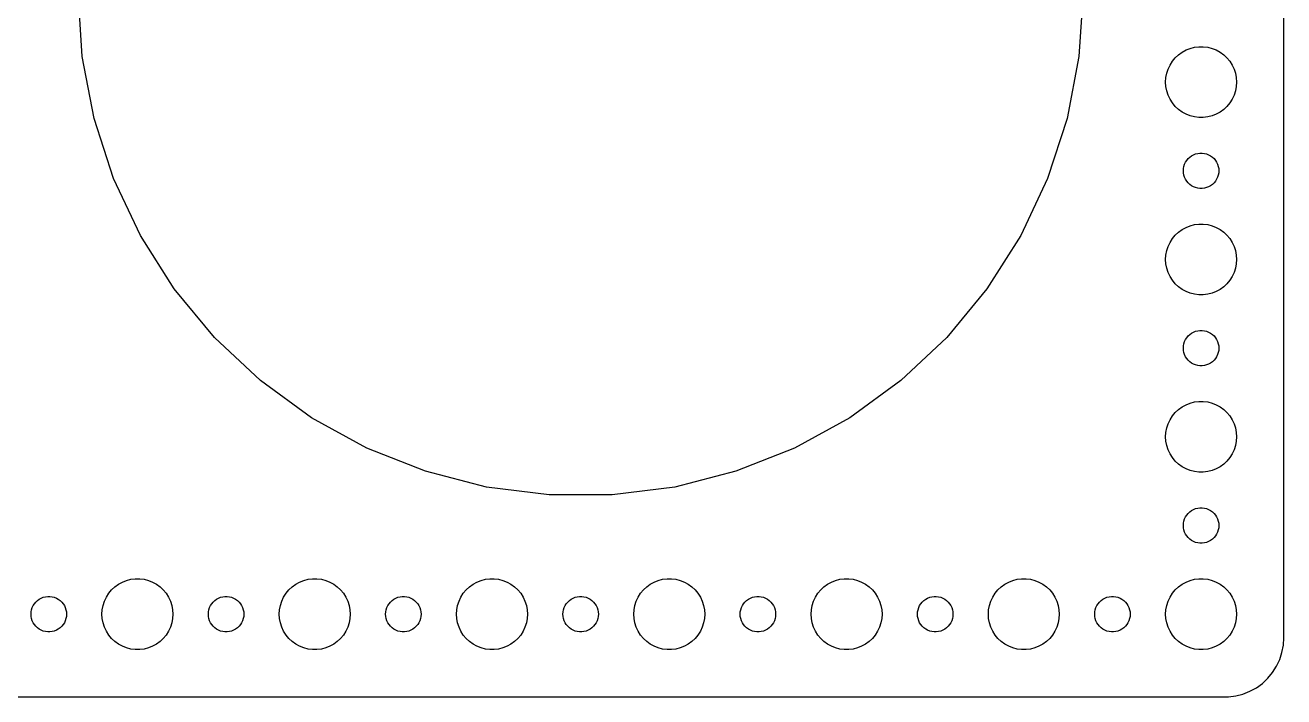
# Model space of a CAD drawing. Header units: metres. Extents: x -240 to 240, y -59 to 59.
# Drawn here: x 133 to 239.5, y -59.5 to -2.7 of the extents above; entities that cross this region are included whole.
import ezdxf

# ---------------------------------------------------------------- set-up
doc = ezdxf.new("R2010")
doc.units = ezdxf.units.M

msp = doc.modelspace()

# ---------------------------------------------------------------- linework, layer by layer
for p, q in [((239.5, -54.5), (239.5, 54.5)), ((137.835, -5.32666), (137.5, 0)), ((222.5, 0), (222.165, -5.32666)), ((230.313, -5.44635), (230.588, -5.18845)), ((230.588, -5.18845), (230.893, -4.96701)), ((230.893, -4.96701), (231.223, -4.78551)), ((231.223, -4.78551), (231.573, -4.64682)), ((231.573, -4.64682), (231.938, -4.55313)), ((231.938, -4.55313), (232.312, -4.50591)), ((232.312, -4.50591), (232.688, -4.50591)), ((232.688, -4.50591), (233.062, -4.55313)), ((233.062, -4.55313), (233.427, -4.64682)), ((233.427, -4.64682), (233.777, -4.78551)), ((233.777, -4.78551), (234.107, -4.96701)), ((234.107, -4.96701), (234.412, -5.18845)), ((234.412, -5.18845), (234.687, -5.44635)), ((138.835, -10.5693), (137.835, -5.32666)), ((222.165, -5.32666), (221.165, -10.5693)), ((229.711, -6.39561), (229.871, -6.05473)), ((229.871, -6.05473), (230.073, -5.73663)), ((230.073, -5.73663), (230.313, -5.44635)), ((234.687, -5.44635), (234.927, -5.73663)), ((234.927, -5.73663), (235.129, -6.05473)), ((235.129, -6.05473), (235.289, -6.39561)), ((229.5, -7.5), (229.524, -7.12399)), ((229.524, -7.12399), (229.594, -6.75392)), ((229.594, -6.75392), (229.711, -6.39561)), ((235.289, -6.39561), (235.406, -6.75392)), ((235.406, -6.75392), (235.476, -7.12399)), ((235.476, -7.12399), (235.5, -7.5)), ((229.524, -7.87599), (229.5, -7.5)), ((229.594, -8.24606), (229.524, -7.87599)), ((229.711, -8.60437), (229.594, -8.24606)), ((235.406, -8.24606), (235.289, -8.60437)), ((235.476, -7.87599), (235.406, -8.24606)), ((235.5, -7.5), (235.476, -7.87599)), ((229.871, -8.94525), (229.711, -8.60437)), ((230.073, -9.26335), (229.871, -8.94525)), ((230.313, -9.55363), (230.073, -9.26335)), ((230.588, -9.81154), (230.313, -9.55363)), ((234.687, -9.55363), (234.412, -9.81154)), ((234.927, -9.26335), (234.687, -9.55363)), ((235.129, -8.94525), (234.927, -9.26335)), ((235.289, -8.60437), (235.129, -8.94525)), ((140.484, -15.6453), (138.835, -10.5693)), ((221.165, -10.5693), (219.516, -15.6453)), ((230.893, -10.033), (230.588, -9.81154)), ((231.223, -10.2145), (230.893, -10.033)), ((231.573, -10.3532), (231.223, -10.2145)), ((231.938, -10.4469), (231.573, -10.3532)), ((232.312, -10.4941), (231.938, -10.4469)), ((232.688, -10.4941), (232.312, -10.4941)), ((233.062, -10.4469), (232.688, -10.4941)), ((233.427, -10.3532), (233.062, -10.4469)), ((233.777, -10.2145), (233.427, -10.3532)), ((234.107, -10.033), (233.777, -10.2145)), ((234.412, -9.81154), (234.107, -10.033)), ((231.407, -13.9732), (231.544, -13.8442)), ((231.544, -13.8442), (231.696, -13.7335)), ((231.696, -13.7335), (231.861, -13.6427)), ((231.861, -13.6427), (232.036, -13.5734)), ((232.036, -13.5734), (232.219, -13.5266)), ((232.219, -13.5266), (232.406, -13.5029)), ((232.406, -13.5029), (232.594, -13.5029)), ((232.594, -13.5029), (232.781, -13.5266)), ((232.781, -13.5266), (232.964, -13.5734)), ((232.964, -13.5734), (233.139, -13.6427)), ((233.139, -13.6427), (233.304, -13.7335)), ((233.304, -13.7335), (233.456, -13.8442)), ((233.456, -13.8442), (233.593, -13.9732)), ((231, -15), (231.012, -14.812)), ((231.012, -14.812), (231.047, -14.627)), ((231.047, -14.627), (231.105, -14.4478)), ((231.105, -14.4478), (231.186, -14.2774)), ((231.186, -14.2774), (231.286, -14.1183)), ((231.286, -14.1183), (231.407, -13.9732)), ((233.593, -13.9732), (233.714, -14.1183)), ((233.714, -14.1183), (233.814, -14.2774)), ((233.814, -14.2774), (233.895, -14.4478)), ((233.895, -14.4478), (233.953, -14.627)), ((233.953, -14.627), (233.988, -14.812)), ((233.988, -14.812), (234, -15)), ((142.757, -20.4745), (140.484, -15.6453)), ((219.516, -15.6453), (217.243, -20.4745)), ((231.012, -15.188), (231, -15)), ((231.047, -15.373), (231.012, -15.188)), ((231.105, -15.5522), (231.047, -15.373)), ((231.186, -15.7226), (231.105, -15.5522)), ((231.286, -15.8817), (231.186, -15.7226)), ((231.407, -16.0268), (231.286, -15.8817)), ((233.714, -15.8817), (233.593, -16.0268)), ((233.814, -15.7226), (233.714, -15.8817)), ((233.895, -15.5522), (233.814, -15.7226)), ((233.953, -15.373), (233.895, -15.5522)), ((233.988, -15.188), (233.953, -15.373)), ((234, -15), (233.988, -15.188)), ((231.544, -16.1558), (231.407, -16.0268)), ((231.696, -16.2665), (231.544, -16.1558)), ((231.861, -16.3572), (231.696, -16.2665)), ((232.036, -16.4266), (231.861, -16.3572)), ((232.219, -16.4734), (232.036, -16.4266)), ((232.406, -16.497), (232.219, -16.4734)), ((232.594, -16.497), (232.406, -16.497)), ((232.781, -16.4734), (232.594, -16.497)), ((232.964, -16.4266), (232.781, -16.4734)), ((233.139, -16.3572), (232.964, -16.4266)), ((233.304, -16.2665), (233.139, -16.3572)), ((233.456, -16.1558), (233.304, -16.2665)), ((233.593, -16.0268), (233.456, -16.1558)), ((230.313, -20.4464), (230.588, -20.1884)), ((230.588, -20.1884), (230.893, -19.967)), ((230.893, -19.967), (231.223, -19.7855)), ((231.223, -19.7855), (231.573, -19.6468)), ((231.573, -19.6468), (231.938, -19.5531)), ((231.938, -19.5531), (232.312, -19.5059)), ((232.312, -19.5059), (232.688, -19.5059)), ((232.688, -19.5059), (233.062, -19.5531)), ((233.062, -19.5531), (233.427, -19.6468)), ((233.427, -19.6468), (233.777, -19.7855)), ((233.777, -19.7855), (234.107, -19.967)), ((234.107, -19.967), (234.412, -20.1884)), ((234.412, -20.1884), (234.687, -20.4464)), ((145.617, -24.9809), (142.757, -20.4745)), ((217.243, -20.4745), (214.383, -24.9809)), ((229.711, -21.3956), (229.871, -21.0547)), ((229.871, -21.0547), (230.073, -20.7366)), ((230.073, -20.7366), (230.313, -20.4464)), ((234.687, -20.4464), (234.927, -20.7366)), ((234.927, -20.7366), (235.129, -21.0547)), ((235.129, -21.0547), (235.289, -21.3956)), ((229.5, -22.5), (229.524, -22.124)), ((229.524, -22.124), (229.594, -21.7539)), ((229.594, -21.7539), (229.711, -21.3956)), ((235.289, -21.3956), (235.406, -21.7539)), ((235.406, -21.7539), (235.476, -22.124)), ((235.476, -22.124), (235.5, -22.5)), ((229.524, -22.876), (229.5, -22.5)), ((229.594, -23.2461), (229.524, -22.876)), ((229.711, -23.6044), (229.594, -23.2461)), ((235.406, -23.2461), (235.289, -23.6044)), ((235.476, -22.876), (235.406, -23.2461)), ((235.5, -22.5), (235.476, -22.876)), ((229.871, -23.9453), (229.711, -23.6044)), ((230.073, -24.2634), (229.871, -23.9453)), ((230.313, -24.5536), (230.073, -24.2634)), ((234.927, -24.2634), (234.687, -24.5536)), ((235.129, -23.9453), (234.927, -24.2634)), ((235.289, -23.6044), (235.129, -23.9453)), ((149.019, -29.0932), (145.617, -24.9809)), ((214.383, -24.9809), (210.981, -29.0932)), ((230.588, -24.8115), (230.313, -24.5536)), ((230.893, -25.033), (230.588, -24.8115)), ((231.223, -25.2145), (230.893, -25.033)), ((231.573, -25.3532), (231.223, -25.2145)), ((231.938, -25.4469), (231.573, -25.3532)), ((232.312, -25.4941), (231.938, -25.4469)), ((232.688, -25.4941), (232.312, -25.4941)), ((233.062, -25.4469), (232.688, -25.4941)), ((233.427, -25.3532), (233.062, -25.4469)), ((233.777, -25.2145), (233.427, -25.3532)), ((234.107, -25.033), (233.777, -25.2145)), ((234.412, -24.8115), (234.107, -25.033)), ((234.687, -24.5536), (234.412, -24.8115)), ((231.544, -28.8442), (231.696, -28.7335)), ((231.696, -28.7335), (231.861, -28.6427)), ((231.861, -28.6427), (232.036, -28.5734)), ((232.036, -28.5734), (232.219, -28.5266)), ((232.219, -28.5266), (232.406, -28.503)), ((232.406, -28.503), (232.594, -28.503)), ((232.594, -28.503), (232.781, -28.5266)), ((232.781, -28.5266), (232.964, -28.5734)), ((232.964, -28.5734), (233.139, -28.6427)), ((233.139, -28.6427), (233.304, -28.7335)), ((233.304, -28.7335), (233.456, -28.8442)), ((152.909, -32.7468), (149.019, -29.0932)), ((210.981, -29.0932), (207.091, -32.7468)), ((231, -30), (231.012, -29.812)), ((231.012, -29.812), (231.047, -29.627)), ((231.047, -29.627), (231.105, -29.4478)), ((231.105, -29.4478), (231.186, -29.2774)), ((231.186, -29.2774), (231.286, -29.1183)), ((231.286, -29.1183), (231.407, -28.9732)), ((231.407, -28.9732), (231.544, -28.8442)), ((233.456, -28.8442), (233.593, -28.9732)), ((233.593, -28.9732), (233.714, -29.1183)), ((233.714, -29.1183), (233.814, -29.2774)), ((233.814, -29.2774), (233.895, -29.4478)), ((233.895, -29.4478), (233.953, -29.627)), ((233.953, -29.627), (233.988, -29.812)), ((233.988, -29.812), (234, -30)), ((231.012, -30.188), (231, -30)), ((231.047, -30.373), (231.012, -30.188)), ((231.105, -30.5522), (231.047, -30.373)), ((231.186, -30.7226), (231.105, -30.5522)), ((231.286, -30.8817), (231.186, -30.7226)), ((231.407, -31.0268), (231.286, -30.8817)), ((233.714, -30.8817), (233.593, -31.0268)), ((233.814, -30.7226), (233.714, -30.8817)), ((233.895, -30.5522), (233.814, -30.7226)), ((233.953, -30.373), (233.895, -30.5522)), ((233.988, -30.188), (233.953, -30.373)), ((234, -30), (233.988, -30.188)), ((231.544, -31.1558), (231.407, -31.0268)), ((231.696, -31.2665), (231.544, -31.1558)), ((231.861, -31.3572), (231.696, -31.2665)), ((232.036, -31.4266), (231.861, -31.3572)), ((232.219, -31.4734), (232.036, -31.4266)), ((232.406, -31.497), (232.219, -31.4734)), ((232.594, -31.497), (232.406, -31.497)), ((232.781, -31.4734), (232.594, -31.497)), ((232.964, -31.4266), (232.781, -31.4734)), ((233.139, -31.3572), (232.964, -31.4266)), ((233.304, -31.2665), (233.139, -31.3572)), ((233.456, -31.1558), (233.304, -31.2665)), ((233.593, -31.0268), (233.456, -31.1558)), ((157.227, -35.8839), (152.909, -32.7468)), ((207.091, -32.7468), (202.773, -35.8839)), ((230.588, -35.1885), (230.893, -34.967)), ((230.893, -34.967), (231.223, -34.7855)), ((231.223, -34.7855), (231.573, -34.6468)), ((231.573, -34.6468), (231.938, -34.5531)), ((231.938, -34.5531), (232.312, -34.5059)), ((232.312, -34.5059), (232.688, -34.5059)), ((232.688, -34.5059), (233.062, -34.5531)), ((233.062, -34.5531), (233.427, -34.6468)), ((233.427, -34.6468), (233.777, -34.7855)), ((233.777, -34.7855), (234.107, -34.967)), ((234.107, -34.967), (234.412, -35.1885)), ((161.904, -38.4551), (157.227, -35.8839)), ((202.773, -35.8839), (198.096, -38.4551)), ((229.711, -36.3956), (229.871, -36.0547)), ((229.871, -36.0547), (230.073, -35.7366)), ((230.073, -35.7366), (230.313, -35.4464)), ((230.313, -35.4464), (230.588, -35.1885)), ((234.412, -35.1885), (234.687, -35.4464)), ((234.687, -35.4464), (234.927, -35.7366)), ((234.927, -35.7366), (235.129, -36.0547)), ((235.129, -36.0547), (235.289, -36.3956)), ((229.5, -37.5), (229.524, -37.124)), ((229.524, -37.124), (229.594, -36.7539)), ((229.594, -36.7539), (229.711, -36.3956)), ((235.289, -36.3956), (235.406, -36.7539)), ((235.406, -36.7539), (235.476, -37.124)), ((235.476, -37.124), (235.5, -37.5)), ((229.524, -37.876), (229.5, -37.5)), ((229.594, -38.2461), (229.524, -37.876)), ((229.711, -38.6044), (229.594, -38.2461)), ((235.406, -38.2461), (235.289, -38.6044)), ((235.476, -37.876), (235.406, -38.2461)), ((235.5, -37.5), (235.476, -37.876)), ((166.867, -40.4199), (161.904, -38.4551)), ((198.096, -38.4551), (193.133, -40.4199)), ((229.871, -38.9453), (229.711, -38.6044)), ((230.073, -39.2634), (229.871, -38.9453)), ((230.313, -39.5536), (230.073, -39.2634)), ((234.927, -39.2634), (234.687, -39.5536)), ((235.129, -38.9453), (234.927, -39.2634)), ((235.289, -38.6044), (235.129, -38.9453)), ((172.036, -41.7472), (166.867, -40.4199)), ((193.133, -40.4199), (187.964, -41.7472)), ((230.588, -39.8115), (230.313, -39.5536)), ((230.893, -40.033), (230.588, -39.8115)), ((231.223, -40.2145), (230.893, -40.033)), ((231.573, -40.3532), (231.223, -40.2145)), ((231.938, -40.4469), (231.573, -40.3532)), ((232.312, -40.4941), (231.938, -40.4469)), ((233.062, -40.4469), (232.688, -40.4941)), ((233.427, -40.3532), (233.062, -40.4469)), ((233.777, -40.2145), (233.427, -40.3532)), ((234.107, -40.033), (233.777, -40.2145)), ((234.412, -39.8115), (234.107, -40.033)), ((234.687, -39.5536), (234.412, -39.8115)), ((232.688, -40.4941), (232.312, -40.4941)), ((177.331, -42.4161), (172.036, -41.7472)), ((182.669, -42.4161), (177.331, -42.4161)), ((187.964, -41.7472), (182.669, -42.4161)), ((231.696, -43.7335), (231.861, -43.6428)), ((231.861, -43.6428), (232.036, -43.5734)), ((232.036, -43.5734), (232.219, -43.5266)), ((232.219, -43.5266), (232.406, -43.503)), ((232.406, -43.503), (232.594, -43.503)), ((232.594, -43.503), (232.781, -43.5266)), ((232.781, -43.5266), (232.964, -43.5734)), ((232.964, -43.5734), (233.139, -43.6428)), ((233.139, -43.6428), (233.304, -43.7335)), ((231.012, -44.812), (231.047, -44.627)), ((231.047, -44.627), (231.105, -44.4478)), ((231.105, -44.4478), (231.186, -44.2774)), ((231.186, -44.2774), (231.286, -44.1183)), ((231.286, -44.1183), (231.407, -43.9732)), ((231.407, -43.9732), (231.544, -43.8442)), ((231.544, -43.8442), (231.696, -43.7335)), ((233.304, -43.7335), (233.456, -43.8442)), ((233.456, -43.8442), (233.593, -43.9732)), ((233.593, -43.9732), (233.714, -44.1183)), ((233.714, -44.1183), (233.814, -44.2774)), ((233.814, -44.2774), (233.895, -44.4478)), ((233.895, -44.4478), (233.953, -44.627)), ((233.953, -44.627), (233.988, -44.812)), ((231, -45), (231.012, -44.812)), ((231.012, -45.188), (231, -45)), ((231.047, -45.373), (231.012, -45.188)), ((231.105, -45.5522), (231.047, -45.373)), ((231.186, -45.7226), (231.105, -45.5522)), ((231.286, -45.8817), (231.186, -45.7226)), ((233.814, -45.7226), (233.714, -45.8817)), ((233.895, -45.5522), (233.814, -45.7226)), ((233.953, -45.373), (233.895, -45.5522)), ((233.988, -45.188), (233.953, -45.373)), ((233.988, -44.812), (234, -45)), ((234, -45), (233.988, -45.188)), ((231.407, -46.0268), (231.286, -45.8817)), ((231.544, -46.1558), (231.407, -46.0268)), ((231.696, -46.2665), (231.544, -46.1558)), ((231.861, -46.3572), (231.696, -46.2665)), ((232.036, -46.4266), (231.861, -46.3572)), ((232.219, -46.4734), (232.036, -46.4266)), ((232.406, -46.497), (232.219, -46.4734)), ((232.594, -46.497), (232.406, -46.497)), ((232.781, -46.4734), (232.594, -46.497)), ((232.964, -46.4266), (232.781, -46.4734)), ((233.139, -46.3572), (232.964, -46.4266)), ((233.304, -46.2665), (233.139, -46.3572)), ((233.456, -46.1558), (233.304, -46.2665)), ((233.593, -46.0268), (233.456, -46.1558)), ((233.714, -45.8817), (233.593, -46.0268)), ((140.588, -50.1885), (140.893, -49.967)), ((140.893, -49.967), (141.223, -49.7855)), ((141.223, -49.7855), (141.573, -49.6468)), ((141.573, -49.6468), (141.938, -49.5531)), ((141.938, -49.5531), (142.312, -49.5059)), ((142.312, -49.5059), (142.688, -49.5059)), ((142.688, -49.5059), (143.062, -49.5531)), ((143.062, -49.5531), (143.427, -49.6468)), ((143.427, -49.6468), (143.777, -49.7855)), ((143.777, -49.7855), (144.107, -49.967)), ((144.107, -49.967), (144.412, -50.1885)), ((155.588, -50.1885), (155.893, -49.967)), ((155.893, -49.967), (156.223, -49.7855)), ((156.223, -49.7855), (156.573, -49.6468)), ((156.573, -49.6468), (156.938, -49.5531)), ((156.938, -49.5531), (157.312, -49.5059)), ((157.312, -49.5059), (157.688, -49.5059)), ((157.688, -49.5059), (158.062, -49.5531)), ((158.062, -49.5531), (158.427, -49.6468)), ((158.427, -49.6468), (158.777, -49.7855)), ((158.777, -49.7855), (159.107, -49.967)), ((159.107, -49.967), (159.412, -50.1885)), ((170.588, -50.1885), (170.893, -49.967)), ((170.893, -49.967), (171.223, -49.7855)), ((171.223, -49.7855), (171.573, -49.6468)), ((171.573, -49.6468), (171.938, -49.5531)), ((171.938, -49.5531), (172.312, -49.5059)), ((172.312, -49.5059), (172.688, -49.5059)), ((172.688, -49.5059), (173.062, -49.5531)), ((173.062, -49.5531), (173.427, -49.6468)), ((173.427, -49.6468), (173.777, -49.7855)), ((173.777, -49.7855), (174.107, -49.967)), ((174.107, -49.967), (174.412, -50.1885)), ((185.588, -50.1885), (185.893, -49.967)), ((185.893, -49.967), (186.223, -49.7855)), ((186.223, -49.7855), (186.573, -49.6468)), ((186.573, -49.6468), (186.938, -49.5531)), ((186.938, -49.5531), (187.312, -49.5059)), ((187.312, -49.5059), (187.688, -49.5059)), ((187.688, -49.5059), (188.062, -49.5531)), ((188.062, -49.5531), (188.427, -49.6468)), ((188.427, -49.6468), (188.777, -49.7855)), ((188.777, -49.7855), (189.107, -49.967)), ((189.107, -49.967), (189.412, -50.1885)), ((200.588, -50.1885), (200.893, -49.967)), ((200.893, -49.967), (201.223, -49.7855)), ((201.223, -49.7855), (201.573, -49.6468)), ((201.573, -49.6468), (201.938, -49.5531)), ((201.938, -49.5531), (202.312, -49.5059)), ((202.312, -49.5059), (202.688, -49.5059)), ((202.688, -49.5059), (203.062, -49.5531)), ((203.062, -49.5531), (203.427, -49.6468)), ((203.427, -49.6468), (203.777, -49.7855)), ((203.777, -49.7855), (204.107, -49.967)), ((204.107, -49.967), (204.412, -50.1885)), ((215.588, -50.1885), (215.893, -49.967)), ((215.893, -49.967), (216.223, -49.7855)), ((216.223, -49.7855), (216.573, -49.6468)), ((216.573, -49.6468), (216.938, -49.5531)), ((216.938, -49.5531), (217.312, -49.5059)), ((217.312, -49.5059), (217.688, -49.5059)), ((217.688, -49.5059), (218.062, -49.5531)), ((218.062, -49.5531), (218.427, -49.6468)), ((218.427, -49.6468), (218.777, -49.7855)), ((218.777, -49.7855), (219.107, -49.967)), ((219.107, -49.967), (219.412, -50.1885)), ((230.588, -50.1885), (230.893, -49.967)), ((230.893, -49.967), (231.223, -49.7855)), ((231.223, -49.7855), (231.573, -49.6468)), ((231.573, -49.6468), (231.938, -49.5531)), ((231.938, -49.5531), (232.312, -49.5059)), ((232.312, -49.5059), (232.688, -49.5059)), ((232.688, -49.5059), (233.062, -49.5531)), ((233.062, -49.5531), (233.427, -49.6468)), ((233.427, -49.6468), (233.777, -49.7855)), ((233.777, -49.7855), (234.107, -49.967)), ((234.107, -49.967), (234.412, -50.1885)), ((134.361, -51.1428), (134.536, -51.0734)), ((134.536, -51.0734), (134.719, -51.0266)), ((134.719, -51.0266), (134.906, -51.003)), ((134.906, -51.003), (135.094, -51.003)), ((135.094, -51.003), (135.281, -51.0266)), ((135.281, -51.0266), (135.464, -51.0734)), ((135.464, -51.0734), (135.639, -51.1428)), ((139.711, -51.3956), (139.871, -51.0547)), ((139.871, -51.0547), (140.073, -50.7366)), ((140.073, -50.7366), (140.313, -50.4464)), ((140.313, -50.4464), (140.588, -50.1885)), ((144.412, -50.1885), (144.687, -50.4464)), ((144.687, -50.4464), (144.927, -50.7366)), ((144.927, -50.7366), (145.129, -51.0547)), ((145.129, -51.0547), (145.289, -51.3956)), ((149.361, -51.1428), (149.536, -51.0734)), ((149.536, -51.0734), (149.719, -51.0266)), ((149.719, -51.0266), (149.906, -51.003)), ((149.906, -51.003), (150.094, -51.003)), ((150.094, -51.003), (150.281, -51.0266)), ((150.281, -51.0266), (150.464, -51.0734)), ((150.464, -51.0734), (150.639, -51.1428)), ((154.711, -51.3956), (154.871, -51.0547)), ((154.871, -51.0547), (155.073, -50.7366)), ((155.073, -50.7366), (155.313, -50.4464)), ((155.313, -50.4464), (155.588, -50.1885)), ((159.412, -50.1885), (159.687, -50.4464)), ((159.687, -50.4464), (159.927, -50.7366)), ((159.927, -50.7366), (160.129, -51.0547)), ((160.129, -51.0547), (160.289, -51.3956)), ((164.361, -51.1428), (164.536, -51.0734)), ((164.536, -51.0734), (164.719, -51.0266)), ((164.719, -51.0266), (164.906, -51.003)), ((164.906, -51.003), (165.094, -51.003)), ((165.094, -51.003), (165.281, -51.0266)), ((165.281, -51.0266), (165.464, -51.0734)), ((165.464, -51.0734), (165.639, -51.1428)), ((169.711, -51.3956), (169.871, -51.0547)), ((169.871, -51.0547), (170.073, -50.7366)), ((170.073, -50.7366), (170.313, -50.4464)), ((170.313, -50.4464), (170.588, -50.1885)), ((174.412, -50.1885), (174.687, -50.4464)), ((174.687, -50.4464), (174.927, -50.7366)), ((174.927, -50.7366), (175.129, -51.0547)), ((175.129, -51.0547), (175.289, -51.3956)), ((179.361, -51.1428), (179.536, -51.0734)), ((179.536, -51.0734), (179.719, -51.0266)), ((179.719, -51.0266), (179.906, -51.003)), ((179.906, -51.003), (180.094, -51.003)), ((180.094, -51.003), (180.281, -51.0266)), ((180.281, -51.0266), (180.464, -51.0734)), ((180.464, -51.0734), (180.639, -51.1428)), ((184.711, -51.3956), (184.871, -51.0547)), ((184.871, -51.0547), (185.073, -50.7366)), ((185.073, -50.7366), (185.313, -50.4464)), ((185.313, -50.4464), (185.588, -50.1885)), ((189.412, -50.1885), (189.687, -50.4464)), ((189.687, -50.4464), (189.927, -50.7366)), ((189.927, -50.7366), (190.129, -51.0547)), ((190.129, -51.0547), (190.289, -51.3956)), ((194.361, -51.1428), (194.536, -51.0734)), ((194.536, -51.0734), (194.719, -51.0266)), ((194.719, -51.0266), (194.906, -51.003)), ((194.906, -51.003), (195.094, -51.003)), ((195.094, -51.003), (195.281, -51.0266)), ((195.281, -51.0266), (195.464, -51.0734)), ((195.464, -51.0734), (195.639, -51.1428)), ((199.711, -51.3956), (199.871, -51.0547)), ((199.871, -51.0547), (200.073, -50.7366)), ((200.073, -50.7366), (200.313, -50.4464)), ((200.313, -50.4464), (200.588, -50.1885)), ((204.412, -50.1885), (204.687, -50.4464)), ((204.687, -50.4464), (204.927, -50.7366)), ((204.927, -50.7366), (205.129, -51.0547)), ((205.129, -51.0547), (205.289, -51.3956)), ((209.361, -51.1428), (209.536, -51.0734)), ((209.536, -51.0734), (209.719, -51.0266)), ((209.719, -51.0266), (209.906, -51.003)), ((209.906, -51.003), (210.094, -51.003)), ((210.094, -51.003), (210.281, -51.0266)), ((210.281, -51.0266), (210.464, -51.0734)), ((210.464, -51.0734), (210.639, -51.1428)), ((214.711, -51.3956), (214.871, -51.0547)), ((214.871, -51.0547), (215.073, -50.7366)), ((215.073, -50.7366), (215.313, -50.4464)), ((215.313, -50.4464), (215.588, -50.1885)), ((219.412, -50.1885), (219.687, -50.4464)), ((219.687, -50.4464), (219.927, -50.7366)), ((219.927, -50.7366), (220.129, -51.0547)), ((220.129, -51.0547), (220.289, -51.3956)), ((224.361, -51.1428), (224.536, -51.0734)), ((224.536, -51.0734), (224.719, -51.0266)), ((224.719, -51.0266), (224.906, -51.003)), ((224.906, -51.003), (225.094, -51.003)), ((225.094, -51.003), (225.281, -51.0266)), ((225.281, -51.0266), (225.464, -51.0734)), ((225.464, -51.0734), (225.639, -51.1428)), ((229.711, -51.3956), (229.871, -51.0547)), ((229.871, -51.0547), (230.073, -50.7366)), ((230.073, -50.7366), (230.313, -50.4464)), ((230.313, -50.4464), (230.588, -50.1885)), ((234.412, -50.1885), (234.687, -50.4464)), ((234.687, -50.4464), (234.927, -50.7366)), ((234.927, -50.7366), (235.129, -51.0547)), ((235.129, -51.0547), (235.289, -51.3956)), ((133.512, -52.312), (133.547, -52.127)), ((133.547, -52.127), (133.605, -51.9478)), ((133.605, -51.9478), (133.686, -51.7774)), ((133.686, -51.7774), (133.786, -51.6183)), ((133.786, -51.6183), (133.907, -51.4732)), ((133.907, -51.4732), (134.044, -51.3442)), ((134.044, -51.3442), (134.196, -51.2335)), ((134.196, -51.2335), (134.361, -51.1428)), ((135.639, -51.1428), (135.804, -51.2335)), ((135.804, -51.2335), (135.956, -51.3442)), ((135.956, -51.3442), (136.093, -51.4732)), ((136.093, -51.4732), (136.214, -51.6183)), ((136.214, -51.6183), (136.314, -51.7774)), ((136.314, -51.7774), (136.395, -51.9478)), ((136.395, -51.9478), (136.453, -52.127)), ((136.453, -52.127), (136.488, -52.312)), ((139.5, -52.5), (139.524, -52.124)), ((139.524, -52.124), (139.594, -51.7539)), ((139.594, -51.7539), (139.711, -51.3956)), ((145.289, -51.3956), (145.406, -51.7539)), ((145.406, -51.7539), (145.476, -52.124)), ((145.476, -52.124), (145.5, -52.5)), ((148.512, -52.312), (148.547, -52.127)), ((148.547, -52.127), (148.605, -51.9478)), ((148.605, -51.9478), (148.686, -51.7774)), ((148.686, -51.7774), (148.786, -51.6183)), ((148.786, -51.6183), (148.907, -51.4732)), ((148.907, -51.4732), (149.044, -51.3442)), ((149.044, -51.3442), (149.196, -51.2335)), ((149.196, -51.2335), (149.361, -51.1428)), ((150.639, -51.1428), (150.804, -51.2335)), ((150.804, -51.2335), (150.956, -51.3442)), ((150.956, -51.3442), (151.093, -51.4732)), ((151.093, -51.4732), (151.214, -51.6183)), ((151.214, -51.6183), (151.314, -51.7774)), ((151.314, -51.7774), (151.395, -51.9478)), ((151.395, -51.9478), (151.453, -52.127)), ((151.453, -52.127), (151.488, -52.312)), ((154.5, -52.5), (154.524, -52.124)), ((154.524, -52.124), (154.594, -51.7539)), ((154.594, -51.7539), (154.711, -51.3956)), ((160.289, -51.3956), (160.406, -51.7539)), ((160.406, -51.7539), (160.476, -52.124)), ((160.476, -52.124), (160.5, -52.5)), ((163.512, -52.312), (163.547, -52.127)), ((163.547, -52.127), (163.605, -51.9478)), ((163.605, -51.9478), (163.686, -51.7774)), ((163.686, -51.7774), (163.786, -51.6183)), ((163.786, -51.6183), (163.907, -51.4732)), ((163.907, -51.4732), (164.044, -51.3442)), ((164.044, -51.3442), (164.196, -51.2335)), ((164.196, -51.2335), (164.361, -51.1428)), ((165.639, -51.1428), (165.804, -51.2335)), ((165.804, -51.2335), (165.956, -51.3442)), ((165.956, -51.3442), (166.093, -51.4732)), ((166.093, -51.4732), (166.214, -51.6183)), ((166.214, -51.6183), (166.314, -51.7774)), ((166.314, -51.7774), (166.395, -51.9478)), ((166.395, -51.9478), (166.453, -52.127)), ((166.453, -52.127), (166.488, -52.312)), ((169.5, -52.5), (169.524, -52.124)), ((169.524, -52.124), (169.594, -51.7539)), ((169.594, -51.7539), (169.711, -51.3956)), ((175.289, -51.3956), (175.406, -51.7539)), ((175.406, -51.7539), (175.476, -52.124)), ((175.476, -52.124), (175.5, -52.5)), ((178.512, -52.312), (178.547, -52.127)), ((178.547, -52.127), (178.605, -51.9478)), ((178.605, -51.9478), (178.686, -51.7774)), ((178.686, -51.7774), (178.786, -51.6183)), ((178.786, -51.6183), (178.907, -51.4732)), ((178.907, -51.4732), (179.044, -51.3442)), ((179.044, -51.3442), (179.196, -51.2335)), ((179.196, -51.2335), (179.361, -51.1428)), ((180.639, -51.1428), (180.804, -51.2335)), ((180.804, -51.2335), (180.956, -51.3442)), ((180.956, -51.3442), (181.093, -51.4732)), ((181.093, -51.4732), (181.214, -51.6183)), ((181.214, -51.6183), (181.314, -51.7774)), ((181.314, -51.7774), (181.395, -51.9478)), ((181.395, -51.9478), (181.453, -52.127)), ((181.453, -52.127), (181.488, -52.312)), ((184.5, -52.5), (184.524, -52.124)), ((184.524, -52.124), (184.594, -51.7539)), ((184.594, -51.7539), (184.711, -51.3956)), ((190.289, -51.3956), (190.406, -51.7539)), ((190.406, -51.7539), (190.476, -52.124)), ((190.476, -52.124), (190.5, -52.5)), ((193.512, -52.312), (193.547, -52.127)), ((193.547, -52.127), (193.605, -51.9478)), ((193.605, -51.9478), (193.686, -51.7774)), ((193.686, -51.7774), (193.786, -51.6183)), ((193.786, -51.6183), (193.907, -51.4732)), ((193.907, -51.4732), (194.044, -51.3442)), ((194.044, -51.3442), (194.196, -51.2335)), ((194.196, -51.2335), (194.361, -51.1428)), ((195.639, -51.1428), (195.804, -51.2335)), ((195.804, -51.2335), (195.956, -51.3442)), ((195.956, -51.3442), (196.093, -51.4732)), ((196.093, -51.4732), (196.214, -51.6183)), ((196.214, -51.6183), (196.314, -51.7774)), ((196.314, -51.7774), (196.395, -51.9478)), ((196.395, -51.9478), (196.453, -52.127)), ((196.453, -52.127), (196.488, -52.312)), ((199.5, -52.5), (199.524, -52.124)), ((199.524, -52.124), (199.594, -51.7539)), ((199.594, -51.7539), (199.711, -51.3956)), ((205.289, -51.3956), (205.406, -51.7539)), ((205.406, -51.7539), (205.476, -52.124)), ((205.476, -52.124), (205.5, -52.5)), ((208.512, -52.312), (208.547, -52.127)), ((208.547, -52.127), (208.605, -51.9478)), ((208.605, -51.9478), (208.686, -51.7774)), ((208.686, -51.7774), (208.786, -51.6183)), ((208.786, -51.6183), (208.907, -51.4732)), ((208.907, -51.4732), (209.044, -51.3442)), ((209.044, -51.3442), (209.196, -51.2335)), ((209.196, -51.2335), (209.361, -51.1428)), ((210.639, -51.1428), (210.804, -51.2335)), ((210.804, -51.2335), (210.956, -51.3442)), ((210.956, -51.3442), (211.093, -51.4732)), ((211.093, -51.4732), (211.214, -51.6183)), ((211.214, -51.6183), (211.314, -51.7774)), ((211.314, -51.7774), (211.395, -51.9478)), ((211.395, -51.9478), (211.453, -52.127)), ((211.453, -52.127), (211.488, -52.312)), ((214.5, -52.5), (214.524, -52.124)), ((214.524, -52.124), (214.594, -51.7539)), ((214.594, -51.7539), (214.711, -51.3956)), ((220.289, -51.3956), (220.406, -51.7539)), ((220.406, -51.7539), (220.476, -52.124)), ((220.476, -52.124), (220.5, -52.5)), ((223.512, -52.312), (223.547, -52.127)), ((223.547, -52.127), (223.605, -51.9478)), ((223.605, -51.9478), (223.686, -51.7774)), ((223.686, -51.7774), (223.786, -51.6183)), ((223.786, -51.6183), (223.907, -51.4732)), ((223.907, -51.4732), (224.044, -51.3442)), ((224.044, -51.3442), (224.196, -51.2335)), ((224.196, -51.2335), (224.361, -51.1428)), ((225.639, -51.1428), (225.804, -51.2335)), ((225.804, -51.2335), (225.956, -51.3442)), ((225.956, -51.3442), (226.093, -51.4732)), ((226.093, -51.4732), (226.214, -51.6183)), ((226.214, -51.6183), (226.314, -51.7774)), ((226.314, -51.7774), (226.395, -51.9478)), ((226.395, -51.9478), (226.453, -52.127)), ((226.453, -52.127), (226.488, -52.312)), ((229.5, -52.5), (229.524, -52.124)), ((229.524, -52.124), (229.594, -51.7539)), ((229.594, -51.7539), (229.711, -51.3956)), ((235.289, -51.3956), (235.406, -51.7539)), ((235.406, -51.7539), (235.476, -52.124)), ((235.476, -52.124), (235.5, -52.5)), ((133.5, -52.5), (133.512, -52.312)), ((133.512, -52.688), (133.5, -52.5)), ((133.547, -52.873), (133.512, -52.688)), ((133.605, -53.0522), (133.547, -52.873)), ((133.686, -53.2226), (133.605, -53.0522)), ((133.786, -53.3817), (133.686, -53.2226)), ((136.314, -53.2226), (136.214, -53.3817)), ((136.395, -53.0522), (136.314, -53.2226)), ((136.453, -52.873), (136.395, -53.0522)), ((136.488, -52.688), (136.453, -52.873)), ((136.488, -52.312), (136.5, -52.5)), ((136.5, -52.5), (136.488, -52.688)), ((139.524, -52.876), (139.5, -52.5)), ((139.594, -53.2461), (139.524, -52.876)), ((139.711, -53.6044), (139.594, -53.2461)), ((145.406, -53.2461), (145.289, -53.6044)), ((145.476, -52.876), (145.406, -53.2461)), ((145.5, -52.5), (145.476, -52.876)), ((148.5, -52.5), (148.512, -52.312)), ((148.512, -52.688), (148.5, -52.5)), ((148.547, -52.873), (148.512, -52.688)), ((148.605, -53.0522), (148.547, -52.873)), ((148.686, -53.2226), (148.605, -53.0522)), ((148.786, -53.3817), (148.686, -53.2226)), ((151.314, -53.2226), (151.214, -53.3817)), ((151.395, -53.0522), (151.314, -53.2226)), ((151.453, -52.873), (151.395, -53.0522)), ((151.488, -52.688), (151.453, -52.873)), ((151.488, -52.312), (151.5, -52.5)), ((151.5, -52.5), (151.488, -52.688)), ((154.524, -52.876), (154.5, -52.5)), ((154.594, -53.2461), (154.524, -52.876)), ((154.711, -53.6044), (154.594, -53.2461)), ((160.406, -53.2461), (160.289, -53.6044)), ((160.476, -52.876), (160.406, -53.2461)), ((160.5, -52.5), (160.476, -52.876)), ((163.5, -52.5), (163.512, -52.312)), ((163.512, -52.688), (163.5, -52.5)), ((163.547, -52.873), (163.512, -52.688)), ((163.605, -53.0522), (163.547, -52.873)), ((163.686, -53.2226), (163.605, -53.0522)), ((163.786, -53.3817), (163.686, -53.2226)), ((166.314, -53.2226), (166.214, -53.3817)), ((166.395, -53.0522), (166.314, -53.2226)), ((166.453, -52.873), (166.395, -53.0522)), ((166.488, -52.688), (166.453, -52.873)), ((166.488, -52.312), (166.5, -52.5)), ((166.5, -52.5), (166.488, -52.688)), ((169.524, -52.876), (169.5, -52.5)), ((169.594, -53.2461), (169.524, -52.876)), ((169.711, -53.6044), (169.594, -53.2461)), ((175.406, -53.2461), (175.289, -53.6044)), ((175.476, -52.876), (175.406, -53.2461)), ((175.5, -52.5), (175.476, -52.876)), ((178.5, -52.5), (178.512, -52.312)), ((178.512, -52.688), (178.5, -52.5)), ((178.547, -52.873), (178.512, -52.688)), ((178.605, -53.0522), (178.547, -52.873)), ((178.686, -53.2226), (178.605, -53.0522)), ((178.786, -53.3817), (178.686, -53.2226)), ((181.314, -53.2226), (181.214, -53.3817)), ((181.395, -53.0522), (181.314, -53.2226)), ((181.453, -52.873), (181.395, -53.0522)), ((181.488, -52.688), (181.453, -52.873)), ((181.488, -52.312), (181.5, -52.5)), ((181.5, -52.5), (181.488, -52.688)), ((184.524, -52.876), (184.5, -52.5)), ((184.594, -53.2461), (184.524, -52.876)), ((184.711, -53.6044), (184.594, -53.2461)), ((190.406, -53.2461), (190.289, -53.6044)), ((190.476, -52.876), (190.406, -53.2461)), ((190.5, -52.5), (190.476, -52.876)), ((193.5, -52.5), (193.512, -52.312)), ((193.512, -52.688), (193.5, -52.5)), ((193.547, -52.873), (193.512, -52.688)), ((193.605, -53.0522), (193.547, -52.873)), ((193.686, -53.2226), (193.605, -53.0522)), ((193.786, -53.3817), (193.686, -53.2226)), ((196.314, -53.2226), (196.214, -53.3817)), ((196.395, -53.0522), (196.314, -53.2226)), ((196.453, -52.873), (196.395, -53.0522)), ((196.488, -52.688), (196.453, -52.873)), ((196.488, -52.312), (196.5, -52.5)), ((196.5, -52.5), (196.488, -52.688)), ((199.524, -52.876), (199.5, -52.5)), ((199.594, -53.2461), (199.524, -52.876)), ((199.711, -53.6044), (199.594, -53.2461)), ((205.406, -53.2461), (205.289, -53.6044)), ((205.476, -52.876), (205.406, -53.2461)), ((205.5, -52.5), (205.476, -52.876)), ((208.5, -52.5), (208.512, -52.312)), ((208.512, -52.688), (208.5, -52.5)), ((208.547, -52.873), (208.512, -52.688)), ((208.605, -53.0522), (208.547, -52.873)), ((208.686, -53.2226), (208.605, -53.0522)), ((208.786, -53.3817), (208.686, -53.2226)), ((211.314, -53.2226), (211.214, -53.3817)), ((211.395, -53.0522), (211.314, -53.2226)), ((211.453, -52.873), (211.395, -53.0522)), ((211.488, -52.688), (211.453, -52.873)), ((211.488, -52.312), (211.5, -52.5)), ((211.5, -52.5), (211.488, -52.688)), ((214.524, -52.876), (214.5, -52.5)), ((214.594, -53.2461), (214.524, -52.876)), ((214.711, -53.6044), (214.594, -53.2461)), ((220.406, -53.2461), (220.289, -53.6044)), ((220.476, -52.876), (220.406, -53.2461)), ((220.5, -52.5), (220.476, -52.876)), ((223.5, -52.5), (223.512, -52.312)), ((223.512, -52.688), (223.5, -52.5)), ((223.547, -52.873), (223.512, -52.688)), ((223.605, -53.0522), (223.547, -52.873)), ((223.686, -53.2226), (223.605, -53.0522)), ((223.786, -53.3817), (223.686, -53.2226)), ((226.314, -53.2226), (226.214, -53.3817)), ((226.395, -53.0522), (226.314, -53.2226)), ((226.453, -52.873), (226.395, -53.0522)), ((226.488, -52.688), (226.453, -52.873)), ((226.488, -52.312), (226.5, -52.5)), ((226.5, -52.5), (226.488, -52.688)), ((229.524, -52.876), (229.5, -52.5)), ((229.594, -53.2461), (229.524, -52.876)), ((229.711, -53.6044), (229.594, -53.2461)), ((235.406, -53.2461), (235.289, -53.6044)), ((235.476, -52.876), (235.406, -53.2461)), ((235.5, -52.5), (235.476, -52.876)), ((133.907, -53.5268), (133.786, -53.3817)), ((134.044, -53.6558), (133.907, -53.5268)), ((134.196, -53.7665), (134.044, -53.6558)), ((134.361, -53.8572), (134.196, -53.7665)), ((134.536, -53.9266), (134.361, -53.8572)), ((134.719, -53.9734), (134.536, -53.9266)), ((134.906, -53.997), (134.719, -53.9734)), ((135.094, -53.997), (134.906, -53.997)), ((135.281, -53.9734), (135.094, -53.997)), ((135.464, -53.9266), (135.281, -53.9734)), ((135.639, -53.8572), (135.464, -53.9266)), ((135.804, -53.7665), (135.639, -53.8572)), ((135.956, -53.6558), (135.804, -53.7665)), ((136.093, -53.5268), (135.956, -53.6558)), ((136.214, -53.3817), (136.093, -53.5268)), ((139.871, -53.9453), (139.711, -53.6044)), ((140.073, -54.2634), (139.871, -53.9453)), ((140.313, -54.5536), (140.073, -54.2634)), ((144.927, -54.2634), (144.687, -54.5536)), ((145.129, -53.9453), (144.927, -54.2634)), ((145.289, -53.6044), (145.129, -53.9453)), ((148.907, -53.5268), (148.786, -53.3817)), ((149.044, -53.6558), (148.907, -53.5268)), ((149.196, -53.7665), (149.044, -53.6558)), ((149.361, -53.8572), (149.196, -53.7665)), ((149.536, -53.9266), (149.361, -53.8572)), ((149.719, -53.9734), (149.536, -53.9266)), ((149.906, -53.997), (149.719, -53.9734)), ((150.094, -53.997), (149.906, -53.997)), ((150.281, -53.9734), (150.094, -53.997)), ((150.464, -53.9266), (150.281, -53.9734)), ((150.639, -53.8572), (150.464, -53.9266)), ((150.804, -53.7665), (150.639, -53.8572)), ((150.956, -53.6558), (150.804, -53.7665)), ((151.093, -53.5268), (150.956, -53.6558)), ((151.214, -53.3817), (151.093, -53.5268)), ((154.871, -53.9453), (154.711, -53.6044)), ((155.073, -54.2634), (154.871, -53.9453)), ((155.313, -54.5536), (155.073, -54.2634)), ((159.927, -54.2634), (159.687, -54.5536)), ((160.129, -53.9453), (159.927, -54.2634)), ((160.289, -53.6044), (160.129, -53.9453)), ((163.907, -53.5268), (163.786, -53.3817)), ((164.044, -53.6558), (163.907, -53.5268)), ((164.196, -53.7665), (164.044, -53.6558)), ((164.361, -53.8572), (164.196, -53.7665)), ((164.536, -53.9266), (164.361, -53.8572)), ((164.719, -53.9734), (164.536, -53.9266)), ((164.906, -53.997), (164.719, -53.9734)), ((165.094, -53.997), (164.906, -53.997)), ((165.281, -53.9734), (165.094, -53.997)), ((165.464, -53.9266), (165.281, -53.9734)), ((165.639, -53.8572), (165.464, -53.9266)), ((165.804, -53.7665), (165.639, -53.8572)), ((165.956, -53.6558), (165.804, -53.7665)), ((166.093, -53.5268), (165.956, -53.6558)), ((166.214, -53.3817), (166.093, -53.5268)), ((169.871, -53.9453), (169.711, -53.6044)), ((170.073, -54.2634), (169.871, -53.9453)), ((170.313, -54.5536), (170.073, -54.2634)), ((174.927, -54.2634), (174.687, -54.5536)), ((175.129, -53.9453), (174.927, -54.2634)), ((175.289, -53.6044), (175.129, -53.9453)), ((178.907, -53.5268), (178.786, -53.3817)), ((179.044, -53.6558), (178.907, -53.5268)), ((179.196, -53.7665), (179.044, -53.6558)), ((179.361, -53.8572), (179.196, -53.7665)), ((179.536, -53.9266), (179.361, -53.8572)), ((179.719, -53.9734), (179.536, -53.9266)), ((179.906, -53.997), (179.719, -53.9734)), ((180.094, -53.997), (179.906, -53.997)), ((180.281, -53.9734), (180.094, -53.997)), ((180.464, -53.9266), (180.281, -53.9734)), ((180.639, -53.8572), (180.464, -53.9266)), ((180.804, -53.7665), (180.639, -53.8572)), ((180.956, -53.6558), (180.804, -53.7665)), ((181.093, -53.5268), (180.956, -53.6558)), ((181.214, -53.3817), (181.093, -53.5268)), ((184.871, -53.9453), (184.711, -53.6044)), ((185.073, -54.2634), (184.871, -53.9453)), ((185.313, -54.5536), (185.073, -54.2634)), ((189.927, -54.2634), (189.687, -54.5536)), ((190.129, -53.9453), (189.927, -54.2634)), ((190.289, -53.6044), (190.129, -53.9453)), ((193.907, -53.5268), (193.786, -53.3817)), ((194.044, -53.6558), (193.907, -53.5268)), ((194.196, -53.7665), (194.044, -53.6558)), ((194.361, -53.8572), (194.196, -53.7665)), ((194.536, -53.9266), (194.361, -53.8572)), ((194.719, -53.9734), (194.536, -53.9266)), ((194.906, -53.997), (194.719, -53.9734)), ((195.094, -53.997), (194.906, -53.997)), ((195.281, -53.9734), (195.094, -53.997)), ((195.464, -53.9266), (195.281, -53.9734)), ((195.639, -53.8572), (195.464, -53.9266)), ((195.804, -53.7665), (195.639, -53.8572)), ((195.956, -53.6558), (195.804, -53.7665)), ((196.093, -53.5268), (195.956, -53.6558)), ((196.214, -53.3817), (196.093, -53.5268)), ((199.871, -53.9453), (199.711, -53.6044)), ((200.073, -54.2634), (199.871, -53.9453)), ((200.313, -54.5536), (200.073, -54.2634)), ((204.927, -54.2634), (204.687, -54.5536)), ((205.129, -53.9453), (204.927, -54.2634)), ((205.289, -53.6044), (205.129, -53.9453)), ((208.907, -53.5268), (208.786, -53.3817)), ((209.044, -53.6558), (208.907, -53.5268)), ((209.196, -53.7665), (209.044, -53.6558)), ((209.361, -53.8572), (209.196, -53.7665)), ((209.536, -53.9266), (209.361, -53.8572)), ((209.719, -53.9734), (209.536, -53.9266)), ((209.906, -53.997), (209.719, -53.9734)), ((210.094, -53.997), (209.906, -53.997)), ((210.281, -53.9734), (210.094, -53.997)), ((210.464, -53.9266), (210.281, -53.9734)), ((210.639, -53.8572), (210.464, -53.9266)), ((210.804, -53.7665), (210.639, -53.8572)), ((210.956, -53.6558), (210.804, -53.7665)), ((211.093, -53.5268), (210.956, -53.6558)), ((211.214, -53.3817), (211.093, -53.5268)), ((214.871, -53.9453), (214.711, -53.6044)), ((215.073, -54.2634), (214.871, -53.9453)), ((215.313, -54.5536), (215.073, -54.2634)), ((219.927, -54.2634), (219.687, -54.5536)), ((220.129, -53.9453), (219.927, -54.2634)), ((220.289, -53.6044), (220.129, -53.9453)), ((223.907, -53.5268), (223.786, -53.3817)), ((224.044, -53.6558), (223.907, -53.5268)), ((224.196, -53.7665), (224.044, -53.6558)), ((224.361, -53.8572), (224.196, -53.7665)), ((224.536, -53.9266), (224.361, -53.8572)), ((224.719, -53.9734), (224.536, -53.9266)), ((224.906, -53.997), (224.719, -53.9734)), ((225.094, -53.997), (224.906, -53.997)), ((225.281, -53.9734), (225.094, -53.997)), ((225.464, -53.9266), (225.281, -53.9734)), ((225.639, -53.8572), (225.464, -53.9266)), ((225.804, -53.7665), (225.639, -53.8572)), ((225.956, -53.6558), (225.804, -53.7665)), ((226.093, -53.5268), (225.956, -53.6558)), ((226.214, -53.3817), (226.093, -53.5268)), ((229.871, -53.9453), (229.711, -53.6044)), ((230.073, -54.2634), (229.871, -53.9453)), ((230.313, -54.5536), (230.073, -54.2634)), ((234.927, -54.2634), (234.687, -54.5536)), ((235.129, -53.9453), (234.927, -54.2634)), ((235.289, -53.6044), (235.129, -53.9453)), ((140.588, -54.8115), (140.313, -54.5536)), ((140.893, -55.033), (140.588, -54.8115)), ((141.223, -55.2145), (140.893, -55.033)), ((141.573, -55.3532), (141.223, -55.2145)), ((141.938, -55.4469), (141.573, -55.3532)), ((143.427, -55.3532), (143.062, -55.4469)), ((143.777, -55.2145), (143.427, -55.3532)), ((144.107, -55.033), (143.777, -55.2145)), ((144.412, -54.8115), (144.107, -55.033)), ((144.687, -54.5536), (144.412, -54.8115)), ((155.588, -54.8115), (155.313, -54.5536)), ((155.893, -55.033), (155.588, -54.8115)), ((156.223, -55.2145), (155.893, -55.033)), ((156.573, -55.3532), (156.223, -55.2145)), ((156.938, -55.4469), (156.573, -55.3532)), ((158.427, -55.3532), (158.062, -55.4469)), ((158.777, -55.2145), (158.427, -55.3532)), ((159.107, -55.033), (158.777, -55.2145)), ((159.412, -54.8115), (159.107, -55.033)), ((159.687, -54.5536), (159.412, -54.8115)), ((170.588, -54.8115), (170.313, -54.5536)), ((170.893, -55.033), (170.588, -54.8115)), ((171.223, -55.2145), (170.893, -55.033)), ((171.573, -55.3532), (171.223, -55.2145)), ((171.938, -55.4469), (171.573, -55.3532)), ((173.427, -55.3532), (173.062, -55.4469)), ((173.777, -55.2145), (173.427, -55.3532)), ((174.107, -55.033), (173.777, -55.2145)), ((174.412, -54.8115), (174.107, -55.033)), ((174.687, -54.5536), (174.412, -54.8115)), ((185.588, -54.8115), (185.313, -54.5536)), ((185.893, -55.033), (185.588, -54.8115)), ((186.223, -55.2145), (185.893, -55.033)), ((186.573, -55.3532), (186.223, -55.2145)), ((186.938, -55.4469), (186.573, -55.3532)), ((188.427, -55.3532), (188.062, -55.4469)), ((188.777, -55.2145), (188.427, -55.3532)), ((189.107, -55.033), (188.777, -55.2145)), ((189.412, -54.8115), (189.107, -55.033)), ((189.687, -54.5536), (189.412, -54.8115)), ((200.588, -54.8115), (200.313, -54.5536)), ((200.893, -55.033), (200.588, -54.8115)), ((201.223, -55.2145), (200.893, -55.033)), ((201.573, -55.3532), (201.223, -55.2145)), ((201.938, -55.4469), (201.573, -55.3532)), ((203.427, -55.3532), (203.062, -55.4469)), ((203.777, -55.2145), (203.427, -55.3532)), ((204.107, -55.033), (203.777, -55.2145)), ((204.412, -54.8115), (204.107, -55.033)), ((204.687, -54.5536), (204.412, -54.8115)), ((215.588, -54.8115), (215.313, -54.5536)), ((215.893, -55.033), (215.588, -54.8115)), ((216.223, -55.2145), (215.893, -55.033)), ((216.573, -55.3532), (216.223, -55.2145)), ((216.938, -55.4469), (216.573, -55.3532)), ((218.427, -55.3532), (218.062, -55.4469)), ((218.777, -55.2145), (218.427, -55.3532)), ((219.107, -55.033), (218.777, -55.2145)), ((219.412, -54.8115), (219.107, -55.033)), ((219.687, -54.5536), (219.412, -54.8115)), ((230.588, -54.8115), (230.313, -54.5536)), ((230.893, -55.033), (230.588, -54.8115)), ((231.223, -55.2145), (230.893, -55.033)), ((231.573, -55.3532), (231.223, -55.2145)), ((231.938, -55.4469), (231.573, -55.3532)), ((233.427, -55.3532), (233.062, -55.4469)), ((233.777, -55.2145), (233.427, -55.3532)), ((234.107, -55.033), (233.777, -55.2145)), ((234.412, -54.8115), (234.107, -55.033)), ((234.687, -54.5536), (234.412, -54.8115)), ((239.343, -55.7434), (239.461, -55.1267)), ((239.461, -55.1267), (239.5, -54.5)), ((142.312, -55.4941), (141.938, -55.4469)), ((142.688, -55.4941), (142.312, -55.4941)), ((143.062, -55.4469), (142.688, -55.4941)), ((157.312, -55.4941), (156.938, -55.4469)), ((157.688, -55.4941), (157.312, -55.4941)), ((158.062, -55.4469), (157.688, -55.4941)), ((172.312, -55.4941), (171.938, -55.4469)), ((172.688, -55.4941), (172.312, -55.4941)), ((173.062, -55.4469), (172.688, -55.4941)), ((187.312, -55.4941), (186.938, -55.4469)), ((187.688, -55.4941), (187.312, -55.4941)), ((188.062, -55.4469), (187.688, -55.4941)), ((202.312, -55.4941), (201.938, -55.4469)), ((202.688, -55.4941), (202.312, -55.4941)), ((203.062, -55.4469), (202.688, -55.4941)), ((217.312, -55.4941), (216.938, -55.4469)), ((217.688, -55.4941), (217.312, -55.4941)), ((218.062, -55.4469), (217.688, -55.4941)), ((232.312, -55.4941), (231.938, -55.4469)), ((232.688, -55.4941), (232.312, -55.4941)), ((233.062, -55.4469), (232.688, -55.4941)), ((238.882, -56.9088), (239.149, -56.3406)), ((239.149, -56.3406), (239.343, -55.7434)), ((238.145, -57.9227), (238.545, -57.4389)), ((238.545, -57.4389), (238.882, -56.9088)), ((237.179, -58.7216), (237.687, -58.3526)), ((237.687, -58.3526), (238.145, -57.9227)), ((-234.814, -59.4901), (234.814, -59.4901)), ((234.814, -59.4901), (235.437, -59.4114)), ((235.437, -59.4114), (236.045, -59.2553)), ((236.045, -59.2553), (236.629, -59.0241)), ((236.629, -59.0241), (237.179, -58.7216))]:
    msp.add_line(p, q)

doc.saveas('drawing.dxf')
